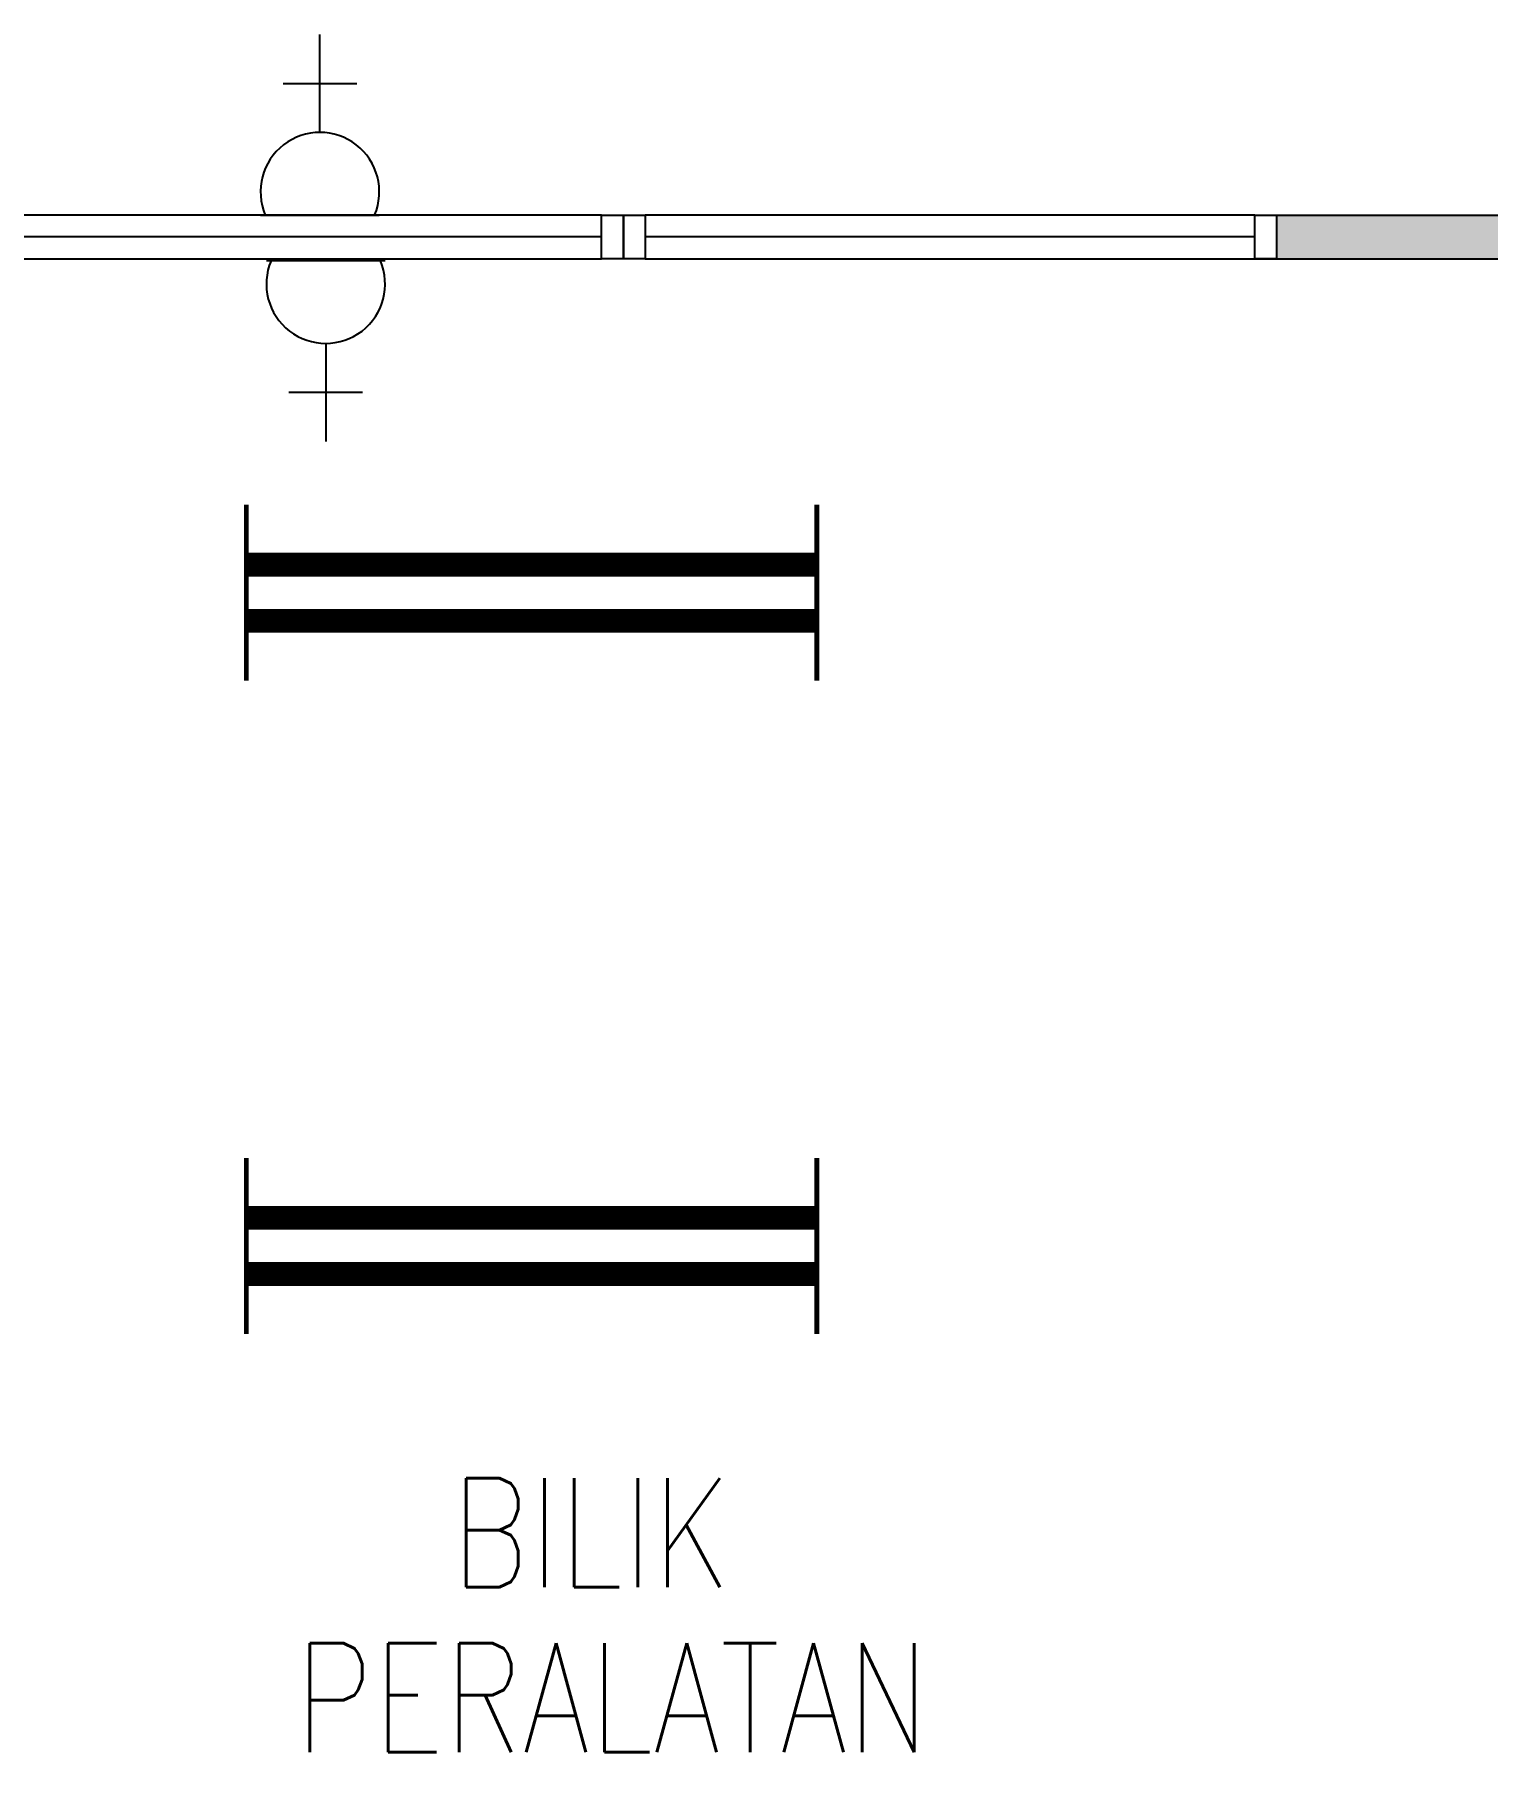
# Model space of a CAD drawing. Header units: inches. Extents: x -106706990 to 300603, y -86718466 to 1728185.
# Drawn here: x 36386 to 39724, y 34660 to 38619 of the extents above; entities that cross this region are included whole.
import ezdxf
from ezdxf.enums import TextEntityAlignment as Align

# ---------------------------------------------------------------- set-up
doc = ezdxf.new("R2010")
doc.units = ezdxf.units.IN
doc.header["$MEASUREMENT"] = 0
doc.linetypes.add('HIDDEN', pattern=[0.375, 0.25, -0.125])
for name, color, linetype in [('A-HATCH', 8, 'Continuous'), ('A-PARTITION', 4, 'Continuous'), ('A-ROOMSYM', 3, 'Continuous'), ('A-WIN', 9, 'Continuous'), ('ELECT', 6, 'Continuous'), ('LAMP', 5, 'Continuous')]:
    doc.layers.add(name, color=color, linetype=linetype)
doc.styles.add('style1', font='romans.shx', dxfattribs={"height": 750})

# ---------------------------------------------------------------- blocks, each defined once
blk = doc.blocks.new('YBC 236')
at = {"layer": 'LAMP'}
for points, const_width in [([(-134681.8, 193808.3), (-134681.8, 193533.1)], 10.9), ([(-133371.4, 193808.3), (-133371.4, 193533.1)], 10.9), ([(-134681.8, 193670.7), (-133371.4, 193670.7)], 54.6), ([(-134681.8, 193679.4), (-134681.8, 193404.2)], 10.9), ([(-133371.4, 193679.4), (-133371.4, 193404.2)], 10.9), ([(-134681.8, 193541.8), (-133371.4, 193541.8)], 54.6)]:
    blk.add_lwpolyline(points, dxfattribs=dict(at, const_width=const_width))
blk = doc.blocks.new('*U231')
at = {"layer": 'LAMP'}
blk.add_blockref('YBC 236', (134026.6, -193606.2, -5.5), dxfattribs=at)
blk = doc.blocks.new('*U232')
at = {"layer": 'LAMP', "color": 0, "linetype": 'ByBlock', "lineweight": -2, "transparency": 16777216}
for p in [(3500, 3000), (3500, 1500)]:
    blk.add_blockref('*U231', p, dxfattribs=at)
blk = doc.blocks.new('SOCKET')
at = {"layer": 'ELECT', "color": 6}
for p, q in [((15248.7, 25891.4), (15248.7, 26116.4)), ((15164.3, 26003.9), (15333.1, 26003.9)), ((15112.3, 25701.6), (15385.1, 25701.6))]:
    blk.add_line(p, q, dxfattribs=at)
blk.add_arc((15248.7, 25755), 136.4, 336.9763, 203.0237, dxfattribs=at)

msp = doc.modelspace()

# ---------------------------------------------------------------- hatches: boundary and pattern name
at = {"layer": 'A-HATCH'}
h = msp.add_hatch(dxfattribs=at)
h.set_pattern_fill('DOTS', color=8, scale=800)
h.set_pattern_definition([(0, (2570.67, -195605.69), (25, 50), [0, -50])])
h.paths.add_polyline_path([(33688.8, 38204.4), (32188.8, 38204.4), (32188.8, 33704.4), (32288.8, 33704.4), (32288.8, 38104.4), (33688.8, 38104.4)])
h.paths.add_polyline_path([(36238.8, 38204.4), (35338.8, 38204.4), (35338.8, 38104.4), (36238.8, 38104.4)])
h.paths.add_polyline_path([(35338.8, 38204.4), (35188.8, 38204.4), (35188.8, 38104.4), (35338.8, 38104.4)])
h.paths.add_polyline_path([(40288.8, 38204.4), (39238.8, 38204.4), (39238.8, 38104.4), (40288.8, 38104.4)])
h.paths.add_polyline_path([(42763.8, 38204.4), (41338.8, 38204.4), (41338.8, 38104.4), (42763.8, 38104.4)])
h.paths.add_polyline_path([(41338.8, 38204.4), (41188.8, 38204.4), (41188.8, 38104.4), (41338.8, 38104.4)])

# ---------------------------------------------------------------- linework, layer by layer
at = {"layer": 'A-PARTITION', "color": 8}
for p, q in [((39188.8, 38204.4), (40288.8, 38204.4)), ((39188.8, 38104.4), (40288.8, 38104.4))]:
    msp.add_line(p, q, dxfattribs=at)
at = {"layer": 'A-WIN', "color": 8, "ltscale": 790000000.0}
for p, q in [((37688.8, 38204.4), (36288.8, 38204.4)), ((39188.8, 38204.4), (37788.8, 38204.4)), ((36288.8, 38104.4), (37688.8, 38104.4)), ((37788.8, 38104.4), (39188.8, 38104.4))]:
    msp.add_line(p, q, dxfattribs=at)
at = {"layer": 'A-WIN', "color": 8}
for p, q in [((37688.8, 38154.4), (36288.8, 38154.4)), ((39188.8, 38154.4), (37788.8, 38154.4))]:
    msp.add_line(p, q, dxfattribs=at)
for points in [[(37688.8, 38204.4), (37738.8, 38204.4), (37738.8, 38104.4), (37688.8, 38104.4)], [(37738.8, 38204.4), (37788.8, 38204.4), (37788.8, 38104.4), (37738.8, 38104.4)], [(39188.8, 38204.4), (39238.8, 38204.4), (39238.8, 38104.4), (39188.8, 38104.4)]]:
    msp.add_lwpolyline(points, close=True, dxfattribs=at)

# ---------------------------------------------------------------- block references
at = {"layer": 'ELECT', "color": 7, "linetype": 'HIDDEN'}
msp.add_blockref('SOCKET', (21793.1, 12503), dxfattribs=at)
at = {"layer": 'ELECT', "color": 7, "linetype": 'HIDDEN', "rotation": 179.9999999999993}
msp.add_blockref('SOCKET', (52303.8, 63801.4), dxfattribs=at)
at = {"layer": 'LAMP', "color": 0}
msp.add_blockref('*U232', (34027.9, 34337.3, -5.5), dxfattribs=at)

# ---------------------------------------------------------------- texts
at = {"layer": 'A-ROOMSYM', "color": 8, "style": 'style1', "width": 0.8}
for s, p in [('BILIK', (37664.6, 35054.1)), ('PERALATAN ', (37781.3, 34675.2))]:
    msp.add_text(s, height=250, dxfattribs=at).set_placement(p, align=Align.CENTER)

doc.saveas('drawing.dxf')
